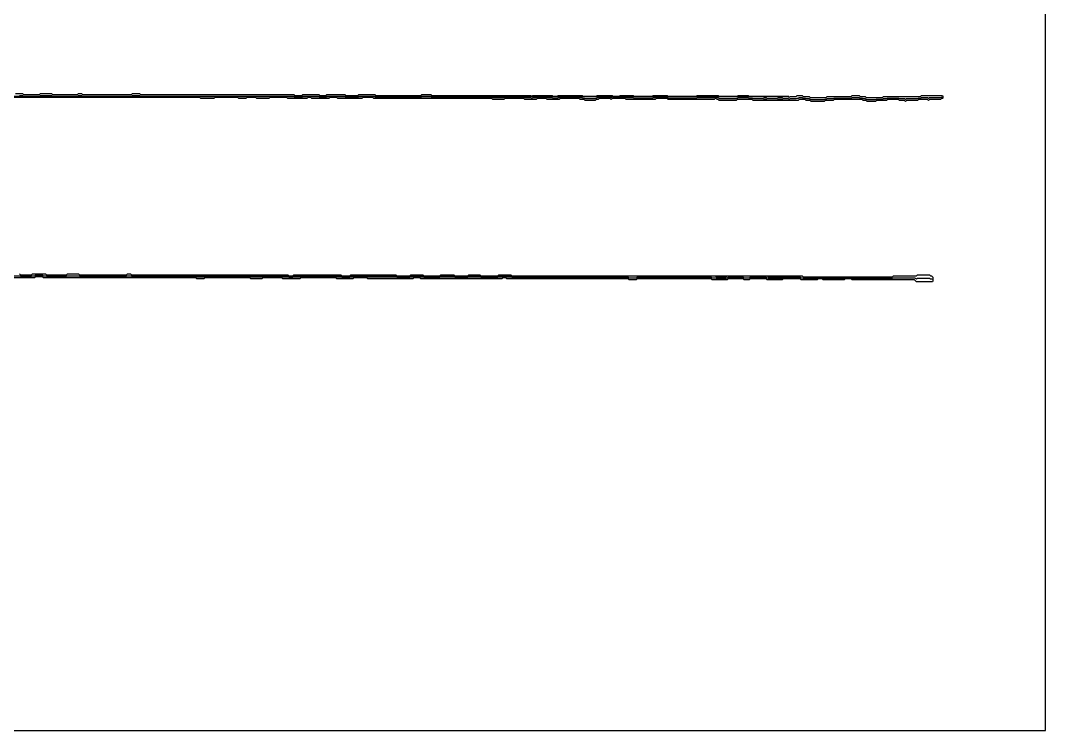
# Model space of a CAD drawing. Extents: x 0 to 57.2, y 0 to 39.6.
# Drawn here: x 28.58 to 57.16, y 0 to 19.8 of the extents above; entities that cross this region are included whole.
import ezdxf

# ---------------------------------------------------------------- set-up
doc = ezdxf.new("R2010")
doc.units = 13
for name, color, linetype in [('DESIGN_SCAN_PATH', 5, 'Continuous'), ('SEM_FRAME', 8, 'Continuous'), ('SEM_OBSERVED_CENTERLINES', 3, 'Continuous'), ('SEM_OBSERVED_CONTOURS', 2, 'Continuous')]:
    doc.layers.add(name, color=color, linetype=linetype)

msp = doc.modelspace()

# ---------------------------------------------------------------- linework, layer by layer
at = {"layer": 'DESIGN_SCAN_PATH'}
for points in [[(0, 17.69494), (50, 17.69494)], [(50, 12.67114), (0, 12.67114)]]:
    msp.add_lwpolyline(points, dxfattribs=at)
at = {"layer": 'SEM_FRAME'}
msp.add_lwpolyline([(0, 0), (57.15968, 0), (57.15968, 39.60429), (0, 39.60429)], close=True, dxfattribs=at)
at = {"layer": 'SEM_OBSERVED_CENTERLINES'}
for points in [[(28.55193, 17.708895), (28.57984, 17.708895), (28.60775, 17.708895), (28.63566, 17.708895), (28.66357, 17.69494), (28.69148, 17.69494), (28.71939, 17.69494), (28.7473, 17.69494), (28.77521, 17.69494), (28.80312, 17.69494), (28.83103, 17.69494), (28.85894, 17.69494), (28.88685, 17.69494), (28.91476, 17.69494), (28.94267, 17.69494), (28.97058, 17.69494), (28.99849, 17.69494), (29.0264, 17.69494), (29.05431, 17.69494), (29.08222, 17.69494), (29.11013, 17.69494), (29.13804, 17.708895), (29.16595, 17.708895), (29.19386, 17.708895), (29.22177, 17.708895), (29.24968, 17.708895), (29.27759, 17.708895), (29.3055, 17.708895), (29.33341, 17.708895), (29.36132, 17.708895), (29.38923, 17.708895), (29.41714, 17.708895), (29.44505, 17.708895), (29.47296, 17.69494), (29.50087, 17.69494), (29.52878, 17.69494), (29.55669, 17.69494), (29.5846, 17.69494), (29.61251, 17.69494), (29.64042, 17.69494), (29.66833, 17.69494), (29.69624, 17.69494), (29.72415, 17.69494), (29.75206, 17.69494), (29.77997, 17.69494), (29.80788, 17.69494), (29.83579, 17.69494), (29.8637, 17.69494), (29.89161, 17.69494), (29.91952, 17.69494), (29.94743, 17.69494), (29.97534, 17.69494), (30.00325, 17.69494), (30.03116, 17.69494), (30.05907, 17.69494), (30.08698, 17.69494), (30.11489, 17.69494), (30.1428, 17.69494), (30.17071, 17.69494), (30.19862, 17.708895), (30.22653, 17.708895), (30.25444, 17.708895), (30.28235, 17.708895), (30.31026, 17.69494), (30.33817, 17.69494), (30.36608, 17.69494), (30.39399, 17.69494), (30.4219, 17.69494), (30.44981, 17.69494), (30.47772, 17.69494), (30.50563, 17.69494), (30.53354, 17.69494), (30.56145, 17.69494), (30.58936, 17.69494), (30.61727, 17.69494), (30.64518, 17.69494), (30.67309, 17.69494), (30.701, 17.69494), (30.72891, 17.69494), (30.75682, 17.69494), (30.78473, 17.69494), (30.81264, 17.69494), (30.84055, 17.69494), (30.86846, 17.69494), (30.89637, 17.69494), (30.92428, 17.69494), (30.95219, 17.69494), (30.9801, 17.69494), (31.00801, 17.69494), (31.03592, 17.69494), (31.06383, 17.69494), (31.09174, 17.69494), (31.11965, 17.69494), (31.14756, 17.69494), (31.17547, 17.69494), (31.20338, 17.69494), (31.23129, 17.69494), (31.2592, 17.69494), (31.28711, 17.69494), (31.31502, 17.69494), (31.34293, 17.69494), (31.37084, 17.69494), (31.39875, 17.69494), (31.42666, 17.69494), (31.45457, 17.69494), (31.48248, 17.69494), (31.51039, 17.69494), (31.5383, 17.69494), (31.56621, 17.69494), (31.59412, 17.69494), (31.62203, 17.69494), (31.64994, 17.69494), (31.67785, 17.69494), (31.70576, 17.708895), (31.73367, 17.708895), (31.76158, 17.708895), (31.78949, 17.708895), (31.8174, 17.708895), (31.84531, 17.708895), (31.87322, 17.708895), (31.90113, 17.708895), (31.92904, 17.69494), (31.95695, 17.69494), (31.98486, 17.69494), (32.01277, 17.69494), (32.04068, 17.69494), (32.06859, 17.69494), (32.0965, 17.69494), (32.12441, 17.69494), (32.15232, 17.69494), (32.18023, 17.69494), (32.20814, 17.69494), (32.23605, 17.69494), (32.26396, 17.69494), (32.29187, 17.69494), (32.31978, 17.69494), (32.34769, 17.69494), (32.3756, 17.69494), (32.40351, 17.69494), (32.43142, 17.69494), (32.45933, 17.69494), (32.48724, 17.69494), (32.51515, 17.69494), (32.54306, 17.69494), (32.57097, 17.69494), (32.59888, 17.69494), (32.62679, 17.69494), (32.6547, 17.69494), (32.68261, 17.69494), (32.71052, 17.69494), (32.73843, 17.69494), (32.76634, 17.69494), (32.79425, 17.69494), (32.82216, 17.69494), (32.85007, 17.69494), (32.87798, 17.69494), (32.90589, 17.69494), (32.9338, 17.69494), (32.96171, 17.69494), (32.98962, 17.69494), (33.01753, 17.69494), (33.04544, 17.69494), (33.07335, 17.69494), (33.10126, 17.69494), (33.12917, 17.69494), (33.15708, 17.69494), (33.18499, 17.69494), (33.2129, 17.69494), (33.24081, 17.69494), (33.26872, 17.69494), (33.29663, 17.69494), (33.32454, 17.69494), (33.35245, 17.69494), (33.38036, 17.69494), (33.40827, 17.69494), (33.43618, 17.69494), (33.46409, 17.69494), (33.492, 17.69494), (33.51991, 17.69494), (33.54782, 17.69494), (33.57573, 17.69494), (33.60364, 17.680985), (33.63155, 17.680985), (33.65946, 17.680985), (33.68737, 17.680985), (33.71528, 17.680985), (33.74319, 17.680985), (33.7711, 17.680985), (33.79901, 17.680985), (33.82692, 17.680985), (33.85483, 17.680985), (33.88274, 17.680985), (33.91065, 17.680985), (33.93856, 17.680985), (33.96647, 17.680985), (33.99438, 17.69494), (34.02229, 17.69494), (34.0502, 17.69494), (34.07811, 17.69494), (34.10602, 17.69494), (34.13393, 17.69494), (34.16184, 17.69494), (34.18975, 17.69494), (34.21766, 17.69494), (34.24557, 17.69494), (34.27348, 17.69494), (34.30139, 17.69494), (34.3293, 17.69494), (34.35721, 17.69494), (34.38512, 17.69494), (34.41303, 17.69494), (34.44094, 17.69494), (34.46885, 17.69494), (34.49676, 17.69494), (34.52467, 17.69494), (34.55258, 17.69494), (34.58049, 17.69494), (34.6084, 17.69494), (34.63631, 17.69494), (34.66422, 17.680985), (34.69213, 17.680985), (34.72004, 17.680985), (34.74795, 17.680985), (34.77586, 17.680985), (34.80377, 17.680985), (34.83168, 17.680985), (34.85959, 17.680985), (34.8875, 17.69494), (34.91541, 17.69494), (34.94332, 17.69494), (34.97123, 17.69494), (34.99914, 17.69494), (35.02705, 17.69494), (35.05496, 17.69494), (35.08287, 17.69494), (35.11078, 17.69494), (35.13869, 17.69494), (35.1666, 17.680985), (35.19451, 17.680985), (35.22242, 17.680985), (35.25033, 17.680985), (35.27824, 17.680985), (35.30615, 17.680985), (35.33406, 17.680985), (35.36197, 17.680985), (35.38988, 17.680985), (35.41779, 17.680985), (35.4457, 17.680985), (35.47361, 17.680985), (35.50152, 17.680985), (35.52943, 17.69494), (35.55734, 17.69494), (35.58525, 17.69494), (35.61316, 17.69494), (35.64107, 17.69494), (35.66898, 17.69494), (35.69689, 17.69494), (35.7248, 17.69494), (35.75271, 17.69494), (35.78062, 17.69494), (35.80853, 17.69494), (35.83644, 17.69494), (35.86435, 17.69494), (35.89226, 17.69494), (35.92017, 17.69494), (35.94808, 17.69494), (35.97599, 17.69494), (36.0039, 17.69494), (36.03181, 17.680985), (36.05972, 17.680985), (36.08763, 17.680985), (36.11554, 17.680985), (36.14345, 17.680985), (36.17136, 17.680985), (36.19927, 17.680985), (36.22718, 17.66703), (36.25509, 17.66703), (36.283, 17.66703), (36.31091, 17.66703), (36.33882, 17.66703), (36.36673, 17.66703), (36.39464, 17.66703), (36.42255, 17.66703), (36.45046, 17.680985), (36.47837, 17.680985), (36.50628, 17.680985), (36.53419, 17.680985), (36.5621, 17.680985), (36.59001, 17.69494), (36.61792, 17.69494), (36.64583, 17.69494), (36.67374, 17.69494), (36.70165, 17.680985), (36.72956, 17.680985), (36.75747, 17.680985), (36.78538, 17.680985), (36.81329, 17.680985), (36.8412, 17.680985), (36.86911, 17.680985), (36.89702, 17.680985), (36.92493, 17.66703), (36.95284, 17.66703), (36.98075, 17.66703), (37.00866, 17.66703), (37.03657, 17.66703), (37.06448, 17.66703), (37.09239, 17.66703), (37.1203, 17.680985), (37.14821, 17.680985), (37.17612, 17.680985), (37.20403, 17.69494), (37.23194, 17.69494), (37.25985, 17.69494), (37.28776, 17.69494), (37.31567, 17.69494), (37.34358, 17.69494), (37.37149, 17.69494), (37.3994, 17.69494), (37.42731, 17.680985), (37.45522, 17.680985), (37.48313, 17.680985), (37.51104, 17.680985), (37.53895, 17.680985), (37.56686, 17.680985), (37.59477, 17.680985), (37.62268, 17.680985), (37.65059, 17.66703), (37.6785, 17.66703), (37.70641, 17.66703), (37.73432, 17.66703), (37.76223, 17.66703), (37.79014, 17.66703), (37.81805, 17.66703), (37.84596, 17.66703), (37.87387, 17.66703), (37.90178, 17.66703), (37.92969, 17.66703), (37.9576, 17.66703), (37.98551, 17.66703), (38.01342, 17.680985), (38.04133, 17.680985), (38.06924, 17.680985), (38.09715, 17.680985), (38.12506, 17.69494), (38.15297, 17.69494), (38.18088, 17.69494), (38.20879, 17.69494), (38.2367, 17.69494), (38.26461, 17.69494), (38.29252, 17.69494), (38.32043, 17.69494), (38.34834, 17.69494), (38.37625, 17.69494), (38.40416, 17.69494), (38.43207, 17.680985), (38.45998, 17.680985), (38.48789, 17.66703), (38.5158, 17.66703), (38.54371, 17.66703), (38.57162, 17.66703), (38.59953, 17.66703), (38.62744, 17.66703), (38.65535, 17.66703), (38.68326, 17.66703), (38.71117, 17.66703), (38.73908, 17.66703), (38.76699, 17.66703), (38.7949, 17.66703), (38.82281, 17.66703), (38.85072, 17.66703), (38.87863, 17.66703), (38.90654, 17.66703), (38.93445, 17.66703), (38.96236, 17.66703), (38.99027, 17.66703), (39.01818, 17.66703), (39.04609, 17.66703), (39.074, 17.66703), (39.10191, 17.66703), (39.12982, 17.66703), (39.15773, 17.66703), (39.18564, 17.66703), (39.21355, 17.66703), (39.24146, 17.66703), (39.26937, 17.66703), (39.29728, 17.66703), (39.32519, 17.66703), (39.3531, 17.66703), (39.38101, 17.66703), (39.40892, 17.66703), (39.43683, 17.66703), (39.46474, 17.66703), (39.49265, 17.66703), (39.52056, 17.66703), (39.54847, 17.66703), (39.57638, 17.66703), (39.60429, 17.66703), (39.6322, 17.66703), (39.66011, 17.66703), (39.68802, 17.66703), (39.71593, 17.66703), (39.74384, 17.66703), (39.77175, 17.680985), (39.79966, 17.680985), (39.82757, 17.680985), (39.85548, 17.680985), (39.88339, 17.680985), (39.9113, 17.680985), (39.93921, 17.680985), (39.96712, 17.680985), (39.99503, 17.680985), (40.02294, 17.680985), (40.05085, 17.66703), (40.07876, 17.66703), (40.10667, 17.66703), (40.13458, 17.66703), (40.16249, 17.66703), (40.1904, 17.66703), (40.21831, 17.66703), (40.24622, 17.66703), (40.27413, 17.66703), (40.30204, 17.66703), (40.32995, 17.66703), (40.35786, 17.66703), (40.38577, 17.66703), (40.41368, 17.66703), (40.44159, 17.66703), (40.4695, 17.66703), (40.49741, 17.66703), (40.52532, 17.66703), (40.55323, 17.66703), (40.58114, 17.66703), (40.60905, 17.66703), (40.63696, 17.66703), (40.66487, 17.66703), (40.69278, 17.66703), (40.72069, 17.66703), (40.7486, 17.66703), (40.77651, 17.66703), (40.80442, 17.66703), (40.83233, 17.66703), (40.86024, 17.66703), (40.88815, 17.66703), (40.91606, 17.66703), (40.94397, 17.66703), (40.97188, 17.66703), (40.99979, 17.66703), (41.0277, 17.66703), (41.05561, 17.66703), (41.08352, 17.66703), (41.11143, 17.66703), (41.13934, 17.66703), (41.16725, 17.66703), (41.19516, 17.66703), (41.22307, 17.66703), (41.25098, 17.66703), (41.27889, 17.66703), (41.3068, 17.66703), (41.33471, 17.66703), (41.36262, 17.66703), (41.39053, 17.66703), (41.41844, 17.66703), (41.44635, 17.66703), (41.47426, 17.66703), (41.50217, 17.66703), (41.53008, 17.66703), (41.55799, 17.66703), (41.5859, 17.66703), (41.61381, 17.66703), (41.64172, 17.66703), (41.66963, 17.66703), (41.69754, 17.66703), (41.72545, 17.66703), (41.75336, 17.653075), (41.78127, 17.653075), (41.80918, 17.653075), (41.83709, 17.653075), (41.865, 17.653075), (41.89291, 17.653075), (41.92082, 17.653075), (41.94873, 17.653075), (41.97664, 17.653075), (42.00455, 17.653075), (42.03246, 17.653075), (42.06037, 17.653075), (42.08828, 17.66703), (42.11619, 17.66703), (42.1441, 17.66703), (42.17201, 17.66703), (42.19992, 17.66703), (42.22783, 17.66703), (42.25574, 17.66703), (42.28365, 17.66703), (42.31156, 17.66703), (42.33947, 17.66703), (42.36738, 17.66703), (42.39529, 17.66703), (42.4232, 17.66703), (42.45111, 17.66703), (42.47902, 17.66703), (42.50693, 17.66703), (42.53484, 17.66703), (42.56275, 17.66703), (42.59066, 17.66703), (42.61857, 17.66703), (42.64648, 17.653075), (42.67439, 17.653075), (42.7023, 17.653075), (42.73021, 17.653075), (42.75812, 17.653075), (42.78603, 17.653075), (42.81394, 17.653075), (42.84185, 17.63912), (42.86976, 17.653075), (42.89767, 17.653075), (42.92558, 17.653075), (42.95349, 17.653075), (42.9814, 17.66703), (43.00931, 17.66703), (43.03722, 17.66703), (43.06513, 17.66703), (43.09304, 17.66703), (43.12095, 17.66703), (43.14886, 17.66703), (43.17677, 17.66703), (43.20468, 17.66703), (43.23259, 17.66703), (43.2605, 17.653075), (43.28841, 17.653075), (43.31632, 17.653075), (43.34423, 17.653075), (43.37214, 17.653075), (43.40005, 17.653075), (43.42796, 17.63912), (43.45587, 17.63912), (43.48378, 17.63912), (43.51169, 17.63912), (43.5396, 17.63912), (43.56751, 17.653075), (43.59542, 17.653075), (43.62333, 17.66703), (43.65124, 17.66703), (43.67915, 17.66703), (43.70706, 17.66703), (43.73497, 17.66703), (43.76288, 17.66703), (43.79079, 17.66703), (43.8187, 17.66703), (43.84661, 17.66703), (43.87452, 17.66703), (43.90243, 17.66703), (43.93034, 17.66703), (43.95825, 17.66703), (43.98616, 17.66703), (44.01407, 17.66703), (44.04198, 17.66703), (44.06989, 17.66703), (44.0978, 17.66703), (44.12571, 17.66703), (44.15362, 17.66703), (44.18153, 17.653075), (44.20944, 17.653075), (44.23735, 17.653075), (44.26526, 17.63912), (44.29317, 17.63912), (44.32108, 17.625165), (44.34899, 17.625165), (44.3769, 17.625165), (44.40481, 17.625165), (44.43272, 17.625165), (44.46063, 17.625165), (44.48854, 17.625165), (44.51645, 17.625165), (44.54436, 17.625165), (44.57227, 17.625165), (44.60018, 17.625165), (44.62809, 17.63912), (44.656, 17.653075), (44.68391, 17.653075), (44.71182, 17.66703), (44.73973, 17.66703), (44.76764, 17.66703), (44.79555, 17.66703), (44.82346, 17.66703), (44.85137, 17.66703), (44.87928, 17.66703), (44.90719, 17.66703), (44.9351, 17.66703), (44.96301, 17.66703), (44.99092, 17.66703), (45.01883, 17.66703), (45.04674, 17.653075), (45.07465, 17.66703), (45.10256, 17.653075), (45.13047, 17.653075), (45.15838, 17.653075), (45.18629, 17.653075), (45.2142, 17.653075), (45.24211, 17.653075), (45.27002, 17.653075), (45.29793, 17.66703), (45.32584, 17.66703), (45.35375, 17.66703), (45.38166, 17.66703), (45.40957, 17.66703), (45.43748, 17.66703), (45.46539, 17.653075), (45.4933, 17.653075), (45.52121, 17.653075), (45.54912, 17.653075), (45.57703, 17.653075), (45.60494, 17.653075), (45.63285, 17.653075), (45.66076, 17.653075), (45.68867, 17.63912), (45.71658, 17.63912), (45.74449, 17.63912), (45.7724, 17.63912), (45.80031, 17.63912), (45.82822, 17.63912), (45.85613, 17.63912), (45.88404, 17.63912), (45.91195, 17.63912), (45.93986, 17.63912), (45.96777, 17.63912), (45.99568, 17.63912), (46.02359, 17.63912), (46.0515, 17.63912), (46.07941, 17.63912), (46.10732, 17.63912), (46.13523, 17.63912), (46.16314, 17.63912), (46.19105, 17.63912), (46.21896, 17.653075), (46.24687, 17.653075), (46.27478, 17.653075), (46.30269, 17.66703), (46.3306, 17.66703), (46.35851, 17.66703), (46.38642, 17.66703), (46.41433, 17.66703), (46.44224, 17.66703), (46.47015, 17.66703), (46.49806, 17.66703), (46.52597, 17.66703), (46.55388, 17.66703), (46.58179, 17.66703), (46.6097, 17.66703), (46.63761, 17.63912), (46.66552, 17.63912), (46.69343, 17.63912), (46.72134, 17.63912), (46.74925, 17.63912), (46.77716, 17.63912), (46.80507, 17.63912), (46.83298, 17.63912), (46.86089, 17.63912), (46.8888, 17.63912), (46.91671, 17.63912), (46.94462, 17.63912), (46.97253, 17.63912), (47.00044, 17.63912), (47.02835, 17.63912), (47.05626, 17.63912), (47.08417, 17.63912), (47.11208, 17.63912), (47.13999, 17.63912), (47.1679, 17.63912), (47.19581, 17.63912), (47.22372, 17.63912), (47.25163, 17.63912), (47.27954, 17.63912), (47.30745, 17.63912), (47.33536, 17.63912), (47.36327, 17.63912), (47.39118, 17.63912), (47.41909, 17.63912), (47.447, 17.653075), (47.47491, 17.653075), (47.50282, 17.653075), (47.53073, 17.653075), (47.55864, 17.653075), (47.58655, 17.653075), (47.61446, 17.653075), (47.64237, 17.653075), (47.67028, 17.653075), (47.69819, 17.653075), (47.7261, 17.653075), (47.75401, 17.653075), (47.78192, 17.653075), (47.80983, 17.653075), (47.83774, 17.653075), (47.86565, 17.653075), (47.89356, 17.653075), (47.92147, 17.653075), (47.94938, 17.66703), (47.97729, 17.66703), (48.0052, 17.653075), (48.03311, 17.653075), (48.06102, 17.625165), (48.08893, 17.625165), (48.11684, 17.625165), (48.14475, 17.625165), (48.17266, 17.625165), (48.20057, 17.625165), (48.22848, 17.625165), (48.25639, 17.625165), (48.2843, 17.625165), (48.31221, 17.625165), (48.34012, 17.625165), (48.36803, 17.625165), (48.39594, 17.625165), (48.42385, 17.625165), (48.45176, 17.625165), (48.47967, 17.625165), (48.50758, 17.625165), (48.53549, 17.625165), (48.5634, 17.63912), (48.59131, 17.653075), (48.61922, 17.653075), (48.64713, 17.653075), (48.67504, 17.653075), (48.70295, 17.653075), (48.73086, 17.653075), (48.75877, 17.653075), (48.78668, 17.653075), (48.81459, 17.653075), (48.8425, 17.653075), (48.87041, 17.653075), (48.89832, 17.63912), (48.92623, 17.63912), (48.95414, 17.63912), (48.98205, 17.63912), (49.00996, 17.625165), (49.03787, 17.625165), (49.06578, 17.625165), (49.09369, 17.625165), (49.1216, 17.625165), (49.14951, 17.625165), (49.17742, 17.625165), (49.20533, 17.625165), (49.23324, 17.625165), (49.26115, 17.625165), (49.28906, 17.625165), (49.31697, 17.61121), (49.34488, 17.61121), (49.37279, 17.61121), (49.4007, 17.625165), (49.42861, 17.625165), (49.45652, 17.625165), (49.48443, 17.625165), (49.51234, 17.625165), (49.54025, 17.625165), (49.56816, 17.625165), (49.59607, 17.625165), (49.62398, 17.625165), (49.65189, 17.625165), (49.6798, 17.625165), (49.70771, 17.61121), (49.73562, 17.61121), (49.76353, 17.61121), (49.79144, 17.61121), (49.81935, 17.61121), (49.84726, 17.625165), (49.87517, 17.625165), (49.90308, 17.625165), (49.93099, 17.625165), (49.9589, 17.625165), (49.98681, 17.625165), (50.01472, 17.61121), (50.04263, 17.625165), (50.07054, 17.625165), (50.09845, 17.625165), (50.12636, 17.625165), (50.15427, 17.625165), (50.18218, 17.625165), (50.21009, 17.625165), (50.238, 17.63912), (50.26591, 17.63912), (50.29382, 17.653075), (50.32173, 17.653075), (50.34964, 17.653075), (50.37755, 17.653075), (50.40546, 17.63912), (50.43337, 17.63912), (50.46128, 17.63912), (50.48919, 17.625165), (50.5171, 17.625165), (50.54501, 17.625165), (50.57292, 17.625165), (50.60083, 17.61121), (50.62874, 17.597255), (50.65665, 17.597255), (50.68456, 17.597255), (50.71247, 17.597255), (50.74038, 17.597255), (50.76829, 17.597255), (50.7962, 17.597255), (50.82411, 17.597255), (50.85202, 17.597255), (50.87993, 17.597255), (50.90784, 17.597255), (50.93575, 17.597255), (50.96366, 17.597255), (50.99157, 17.597255), (51.01948, 17.61121), (51.04739, 17.61121), (51.0753, 17.625165), (51.10321, 17.625165), (51.13112, 17.625165), (51.15903, 17.625165), (51.18694, 17.625165), (51.21485, 17.625165), (51.24276, 17.625165), (51.27067, 17.63912), (51.29858, 17.63912), (51.32649, 17.63912), (51.3544, 17.63912), (51.38231, 17.63912), (51.41022, 17.63912), (51.43813, 17.63912), (51.46604, 17.63912), (51.49395, 17.63912), (51.52186, 17.63912), (51.54977, 17.63912), (51.57768, 17.63912), (51.60559, 17.63912), (51.6335, 17.63912), (51.66141, 17.63912), (51.68932, 17.63912), (51.71723, 17.63912), (51.74514, 17.63912), (51.77305, 17.653075), (51.80096, 17.653075), (51.82887, 17.653075), (51.85678, 17.653075), (51.88469, 17.653075), (51.9126, 17.653075), (51.94051, 17.653075), (51.96842, 17.653075), (51.99633, 17.63912), (52.02424, 17.63912), (52.05215, 17.63912), (52.08006, 17.625165), (52.10797, 17.625165), (52.13588, 17.625165), (52.16379, 17.61121), (52.1917, 17.597255), (52.21961, 17.597255), (52.24752, 17.597255), (52.27543, 17.597255), (52.30334, 17.597255), (52.33125, 17.597255), (52.35916, 17.597255), (52.38707, 17.597255), (52.41498, 17.597255), (52.44289, 17.61121), (52.4708, 17.61121), (52.49871, 17.61121), (52.52662, 17.61121), (52.55453, 17.61121), (52.58244, 17.61121), (52.61035, 17.61121), (52.63826, 17.625165), (52.66617, 17.625165), (52.69408, 17.625165), (52.72199, 17.625165), (52.7499, 17.63912), (52.77781, 17.63912), (52.80572, 17.63912), (52.83363, 17.63912), (52.86154, 17.63912), (52.88945, 17.63912), (52.91736, 17.63912), (52.94527, 17.63912), (52.97318, 17.63912), (53.00109, 17.63912), (53.029, 17.63912), (53.05691, 17.63912), (53.08482, 17.625165), (53.11273, 17.625165), (53.14064, 17.625165), (53.16855, 17.625165), (53.19646, 17.625165), (53.22437, 17.625165), (53.25228, 17.61121), (53.28019, 17.625165), (53.3081, 17.625165), (53.33601, 17.625165), (53.36392, 17.625165), (53.39183, 17.625165), (53.41974, 17.625165), (53.44765, 17.625165), (53.47556, 17.625165), (53.50347, 17.625165), (53.53138, 17.625165), (53.55929, 17.625165), (53.5872, 17.625165), (53.61511, 17.63912), (53.64302, 17.63912), (53.67093, 17.63912), (53.69884, 17.653075), (53.72675, 17.653075), (53.75466, 17.653075), (53.78257, 17.653075), (53.81048, 17.653075), (53.83839, 17.653075), (53.8663, 17.653075), (53.89421, 17.63912), (53.92212, 17.653075), (53.95003, 17.653075), (53.97794, 17.653075), (54.00585, 17.653075), (54.03376, 17.653075), (54.06167, 17.653075), (54.08958, 17.653075), (54.11749, 17.653075), (54.1454, 17.653075), (54.17331, 17.653075), (54.20122, 17.653075), (54.22913, 17.653075), (54.25704, 17.66703), (54.28495, 17.66703)], [(28.55193, 12.685095), (28.57984, 12.67114), (28.60775, 12.67114), (28.63566, 12.67114), (28.66357, 12.67114), (28.69148, 12.67114), (28.71939, 12.67114), (28.7473, 12.67114), (28.77521, 12.67114), (28.80312, 12.67114), (28.83103, 12.67114), (28.85894, 12.67114), (28.88685, 12.67114), (28.91476, 12.685095), (28.94267, 12.685095), (28.97058, 12.685095), (28.99849, 12.69905), (29.0264, 12.69905), (29.05431, 12.69905), (29.08222, 12.69905), (29.11013, 12.69905), (29.13804, 12.69905), (29.16595, 12.69905), (29.19386, 12.69905), (29.22177, 12.685095), (29.24968, 12.685095), (29.27759, 12.685095), (29.3055, 12.67114), (29.33341, 12.67114), (29.36132, 12.67114), (29.38923, 12.67114), (29.41714, 12.67114), (29.44505, 12.67114), (29.47296, 12.67114), (29.50087, 12.67114), (29.52878, 12.67114), (29.55669, 12.67114), (29.5846, 12.67114), (29.61251, 12.67114), (29.64042, 12.67114), (29.66833, 12.67114), (29.69624, 12.67114), (29.72415, 12.67114), (29.75206, 12.67114), (29.77997, 12.67114), (29.80788, 12.67114), (29.83579, 12.67114), (29.8637, 12.67114), (29.89161, 12.685095), (29.91952, 12.685095), (29.94743, 12.685095), (29.97534, 12.685095), (30.00325, 12.685095), (30.03116, 12.685095), (30.05907, 12.685095), (30.08698, 12.685095), (30.11489, 12.685095), (30.1428, 12.685095), (30.17071, 12.685095), (30.19862, 12.685095), (30.22653, 12.67114), (30.25444, 12.67114), (30.28235, 12.67114), (30.31026, 12.67114), (30.33817, 12.67114), (30.36608, 12.67114), (30.39399, 12.67114), (30.4219, 12.67114), (30.44981, 12.67114), (30.47772, 12.67114), (30.50563, 12.67114), (30.53354, 12.67114), (30.56145, 12.67114), (30.58936, 12.67114), (30.61727, 12.67114), (30.64518, 12.67114), (30.67309, 12.67114), (30.701, 12.67114), (30.72891, 12.67114), (30.75682, 12.67114), (30.78473, 12.67114), (30.81264, 12.67114), (30.84055, 12.67114), (30.86846, 12.67114), (30.89637, 12.67114), (30.92428, 12.67114), (30.95219, 12.67114), (30.9801, 12.67114), (31.00801, 12.67114), (31.03592, 12.67114), (31.06383, 12.67114), (31.09174, 12.67114), (31.11965, 12.67114), (31.14756, 12.67114), (31.17547, 12.67114), (31.20338, 12.67114), (31.23129, 12.67114), (31.2592, 12.67114), (31.28711, 12.67114), (31.31502, 12.67114), (31.34293, 12.67114), (31.37084, 12.67114), (31.39875, 12.67114), (31.42666, 12.67114), (31.45457, 12.67114), (31.48248, 12.67114), (31.51039, 12.67114), (31.5383, 12.67114), (31.56621, 12.685095), (31.59412, 12.685095), (31.62203, 12.685095), (31.64994, 12.685095), (31.67785, 12.67114), (31.70576, 12.67114), (31.73367, 12.67114), (31.76158, 12.67114), (31.78949, 12.67114), (31.8174, 12.67114), (31.84531, 12.67114), (31.87322, 12.67114), (31.90113, 12.67114), (31.92904, 12.67114), (31.95695, 12.67114), (31.98486, 12.67114), (32.01277, 12.67114), (32.04068, 12.67114), (32.06859, 12.67114), (32.0965, 12.67114), (32.12441, 12.67114), (32.15232, 12.67114), (32.18023, 12.67114), (32.20814, 12.67114), (32.23605, 12.67114), (32.26396, 12.67114), (32.29187, 12.67114), (32.31978, 12.67114), (32.34769, 12.67114), (32.3756, 12.67114), (32.40351, 12.67114), (32.43142, 12.67114), (32.45933, 12.67114), (32.48724, 12.67114), (32.51515, 12.67114), (32.54306, 12.67114), (32.57097, 12.67114), (32.59888, 12.67114), (32.62679, 12.67114), (32.6547, 12.67114), (32.68261, 12.67114), (32.71052, 12.67114), (32.73843, 12.67114), (32.76634, 12.67114), (32.79425, 12.67114), (32.82216, 12.67114), (32.85007, 12.67114), (32.87798, 12.67114), (32.90589, 12.67114), (32.9338, 12.67114), (32.96171, 12.67114), (32.98962, 12.67114), (33.01753, 12.67114), (33.04544, 12.67114), (33.07335, 12.67114), (33.10126, 12.67114), (33.12917, 12.67114), (33.15708, 12.67114), (33.18499, 12.67114), (33.2129, 12.67114), (33.24081, 12.67114), (33.26872, 12.67114), (33.29663, 12.67114), (33.32454, 12.67114), (33.35245, 12.67114), (33.38036, 12.67114), (33.40827, 12.67114), (33.43618, 12.67114), (33.46409, 12.67114), (33.492, 12.657185), (33.51991, 12.657185), (33.54782, 12.657185), (33.57573, 12.657185), (33.60364, 12.657185), (33.63155, 12.657185), (33.65946, 12.657185), (33.68737, 12.657185), (33.71528, 12.67114), (33.74319, 12.67114), (33.7711, 12.67114), (33.79901, 12.67114), (33.82692, 12.67114), (33.85483, 12.67114), (33.88274, 12.67114), (33.91065, 12.67114), (33.93856, 12.67114), (33.96647, 12.67114), (33.99438, 12.67114), (34.02229, 12.67114), (34.0502, 12.67114), (34.07811, 12.67114), (34.10602, 12.67114), (34.13393, 12.67114), (34.16184, 12.67114), (34.18975, 12.67114), (34.21766, 12.67114), (34.24557, 12.67114), (34.27348, 12.67114), (34.30139, 12.67114), (34.3293, 12.67114), (34.35721, 12.67114), (34.38512, 12.67114), (34.41303, 12.67114), (34.44094, 12.67114), (34.46885, 12.67114), (34.49676, 12.67114), (34.52467, 12.67114), (34.55258, 12.67114), (34.58049, 12.67114), (34.6084, 12.67114), (34.63631, 12.67114), (34.66422, 12.67114), (34.69213, 12.67114), (34.72004, 12.67114), (34.74795, 12.67114), (34.77586, 12.67114), (34.80377, 12.67114), (34.83168, 12.67114), (34.85959, 12.67114), (34.8875, 12.67114), (34.91541, 12.67114), (34.94332, 12.67114), (34.97123, 12.67114), (34.99914, 12.657185), (35.02705, 12.657185), (35.05496, 12.657185), (35.08287, 12.657185), (35.11078, 12.657185), (35.13869, 12.657185), (35.1666, 12.657185), (35.19451, 12.657185), (35.22242, 12.657185), (35.25033, 12.657185), (35.27824, 12.657185), (35.30615, 12.657185), (35.33406, 12.67114), (35.36197, 12.67114), (35.38988, 12.67114), (35.41779, 12.67114), (35.4457, 12.67114), (35.47361, 12.67114), (35.50152, 12.67114), (35.52943, 12.67114), (35.55734, 12.67114), (35.58525, 12.67114), (35.61316, 12.67114), (35.64107, 12.67114), (35.66898, 12.67114), (35.69689, 12.67114), (35.7248, 12.67114), (35.75271, 12.67114), (35.78062, 12.67114), (35.80853, 12.67114), (35.83644, 12.67114), (35.86435, 12.67114), (35.89226, 12.657185), (35.92017, 12.657185), (35.94808, 12.657185), (35.97599, 12.657185), (36.0039, 12.657185), (36.03181, 12.657185), (36.05972, 12.64323), (36.08763, 12.64323), (36.11554, 12.64323), (36.14345, 12.64323), (36.17136, 12.64323), (36.19927, 12.657185), (36.22718, 12.657185), (36.25509, 12.657185), (36.283, 12.657185), (36.31091, 12.657185), (36.33882, 12.657185), (36.36673, 12.657185), (36.39464, 12.67114), (36.42255, 12.67114), (36.45046, 12.67114), (36.47837, 12.67114), (36.50628, 12.67114), (36.53419, 12.67114), (36.5621, 12.67114), (36.59001, 12.67114), (36.61792, 12.67114), (36.64583, 12.67114), (36.67374, 12.67114), (36.70165, 12.67114), (36.72956, 12.67114), (36.75747, 12.67114), (36.78538, 12.67114), (36.81329, 12.67114), (36.8412, 12.67114), (36.86911, 12.67114), (36.89702, 12.67114), (36.92493, 12.67114), (36.95284, 12.67114), (36.98075, 12.67114), (37.00866, 12.67114), (37.03657, 12.67114), (37.06448, 12.67114), (37.09239, 12.67114), (37.1203, 12.67114), (37.14821, 12.67114), (37.17612, 12.67114), (37.20403, 12.67114), (37.23194, 12.67114), (37.25985, 12.67114), (37.28776, 12.67114), (37.31567, 12.67114), (37.34358, 12.67114), (37.37149, 12.67114), (37.3994, 12.657185), (37.42731, 12.657185), (37.45522, 12.657185), (37.48313, 12.657185), (37.51104, 12.657185), (37.53895, 12.64323), (37.56686, 12.64323), (37.59477, 12.64323), (37.62268, 12.64323), (37.65059, 12.64323), (37.6785, 12.64323), (37.70641, 12.64323), (37.73432, 12.64323), (37.76223, 12.64323), (37.79014, 12.657185), (37.81805, 12.657185), (37.84596, 12.657185), (37.87387, 12.67114), (37.90178, 12.67114), (37.92969, 12.67114), (37.9576, 12.67114), (37.98551, 12.67114), (38.01342, 12.67114), (38.04133, 12.67114), (38.06924, 12.67114), (38.09715, 12.67114), (38.12506, 12.67114), (38.15297, 12.67114), (38.18088, 12.67114), (38.20879, 12.67114), (38.2367, 12.67114), (38.26461, 12.657185), (38.29252, 12.657185), (38.32043, 12.657185), (38.34834, 12.657185), (38.37625, 12.657185), (38.40416, 12.657185), (38.43207, 12.657185), (38.45998, 12.657185), (38.48789, 12.657185), (38.5158, 12.657185), (38.54371, 12.657185), (38.57162, 12.657185), (38.59953, 12.657185), (38.62744, 12.657185), (38.65535, 12.657185), (38.68326, 12.657185), (38.71117, 12.657185), (38.73908, 12.657185), (38.76699, 12.657185), (38.7949, 12.657185), (38.82281, 12.657185), (38.85072, 12.657185), (38.87863, 12.657185), (38.90654, 12.657185), (38.93445, 12.657185), (38.96236, 12.657185), (38.99027, 12.657185), (39.01818, 12.657185), (39.04609, 12.657185), (39.074, 12.64323), (39.10191, 12.64323), (39.12982, 12.64323), (39.15773, 12.64323), (39.18564, 12.64323), (39.21355, 12.64323), (39.24146, 12.64323), (39.26937, 12.64323), (39.29728, 12.64323), (39.32519, 12.64323), (39.3531, 12.64323), (39.38101, 12.64323), (39.40892, 12.64323), (39.43683, 12.64323), (39.46474, 12.657185), (39.49265, 12.657185), (39.52056, 12.657185), (39.54847, 12.67114), (39.57638, 12.67114), (39.60429, 12.67114), (39.6322, 12.67114), (39.66011, 12.67114), (39.68802, 12.67114), (39.71593, 12.67114), (39.74384, 12.657185), (39.77175, 12.657185), (39.79966, 12.657185), (39.82757, 12.64323), (39.85548, 12.64323), (39.88339, 12.64323), (39.9113, 12.64323), (39.93921, 12.64323), (39.96712, 12.64323), (39.99503, 12.64323), (40.02294, 12.64323), (40.05085, 12.64323), (40.07876, 12.64323), (40.10667, 12.64323), (40.13458, 12.64323), (40.16249, 12.64323), (40.1904, 12.64323), (40.21831, 12.64323), (40.24622, 12.64323), (40.27413, 12.64323), (40.30204, 12.657185), (40.32995, 12.657185), (40.35786, 12.657185), (40.38577, 12.657185), (40.41368, 12.657185), (40.44159, 12.657185), (40.4695, 12.657185), (40.49741, 12.657185), (40.52532, 12.657185), (40.55323, 12.657185), (40.58114, 12.657185), (40.60905, 12.657185), (40.63696, 12.657185), (40.66487, 12.657185), (40.69278, 12.64323), (40.72069, 12.64323), (40.7486, 12.64323), (40.77651, 12.64323), (40.80442, 12.64323), (40.83233, 12.64323), (40.86024, 12.64323), (40.88815, 12.64323), (40.91606, 12.64323), (40.94397, 12.64323), (40.97188, 12.64323), (40.99979, 12.64323), (41.0277, 12.64323), (41.05561, 12.64323), (41.08352, 12.657185), (41.11143, 12.657185), (41.13934, 12.657185), (41.16725, 12.657185), (41.19516, 12.657185), (41.22307, 12.657185), (41.25098, 12.657185), (41.27889, 12.657185), (41.3068, 12.657185), (41.33471, 12.657185), (41.36262, 12.657185), (41.39053, 12.657185), (41.41844, 12.64323), (41.44635, 12.64323), (41.47426, 12.64323), (41.50217, 12.64323), (41.53008, 12.64323), (41.55799, 12.64323), (41.5859, 12.64323), (41.61381, 12.64323), (41.64172, 12.64323), (41.66963, 12.64323), (41.69754, 12.64323), (41.72545, 12.64323), (41.75336, 12.64323), (41.78127, 12.64323), (41.80918, 12.64323), (41.83709, 12.64323), (41.865, 12.64323), (41.89291, 12.64323), (41.92082, 12.657185), (41.94873, 12.657185), (41.97664, 12.657185), (42.00455, 12.657185), (42.03246, 12.67114), (42.06037, 12.67114), (42.08828, 12.67114), (42.11619, 12.67114), (42.1441, 12.657185), (42.17201, 12.657185), (42.19992, 12.657185), (42.22783, 12.657185), (42.25574, 12.657185), (42.28365, 12.64323), (42.31156, 12.64323), (42.33947, 12.64323), (42.36738, 12.64323), (42.39529, 12.64323), (42.4232, 12.64323), (42.45111, 12.64323), (42.47902, 12.64323), (42.50693, 12.64323), (42.53484, 12.64323), (42.56275, 12.64323), (42.59066, 12.64323), (42.61857, 12.64323), (42.64648, 12.64323), (42.67439, 12.64323), (42.7023, 12.64323), (42.73021, 12.64323), (42.75812, 12.64323), (42.78603, 12.64323), (42.81394, 12.64323), (42.84185, 12.64323), (42.86976, 12.64323), (42.89767, 12.64323), (42.92558, 12.64323), (42.95349, 12.64323), (42.9814, 12.64323), (43.00931, 12.64323), (43.03722, 12.64323), (43.06513, 12.64323), (43.09304, 12.64323), (43.12095, 12.64323), (43.14886, 12.64323), (43.17677, 12.64323), (43.20468, 12.64323), (43.23259, 12.64323), (43.2605, 12.64323), (43.28841, 12.64323), (43.31632, 12.64323), (43.34423, 12.64323), (43.37214, 12.64323), (43.40005, 12.64323), (43.42796, 12.64323), (43.45587, 12.64323), (43.48378, 12.64323), (43.51169, 12.64323), (43.5396, 12.64323), (43.56751, 12.64323), (43.59542, 12.64323), (43.62333, 12.64323), (43.65124, 12.64323), (43.67915, 12.64323), (43.70706, 12.64323), (43.73497, 12.64323), (43.76288, 12.64323), (43.79079, 12.64323), (43.8187, 12.64323), (43.84661, 12.64323), (43.87452, 12.64323), (43.90243, 12.64323), (43.93034, 12.64323), (43.95825, 12.64323), (43.98616, 12.64323), (44.01407, 12.64323), (44.04198, 12.64323), (44.06989, 12.64323), (44.0978, 12.64323), (44.12571, 12.64323), (44.15362, 12.64323), (44.18153, 12.64323), (44.20944, 12.64323), (44.23735, 12.64323), (44.26526, 12.64323), (44.29317, 12.64323), (44.32108, 12.64323), (44.34899, 12.64323), (44.3769, 12.64323), (44.40481, 12.64323), (44.43272, 12.64323), (44.46063, 12.64323), (44.48854, 12.64323), (44.51645, 12.64323), (44.54436, 12.64323), (44.57227, 12.64323), (44.60018, 12.64323), (44.62809, 12.64323), (44.656, 12.64323), (44.68391, 12.64323), (44.71182, 12.64323), (44.73973, 12.64323), (44.76764, 12.64323), (44.79555, 12.64323), (44.82346, 12.64323), (44.85137, 12.64323), (44.87928, 12.64323), (44.90719, 12.64323), (44.9351, 12.64323), (44.96301, 12.64323), (44.99092, 12.64323), (45.01883, 12.64323), (45.04674, 12.64323), (45.07465, 12.64323), (45.10256, 12.64323), (45.13047, 12.64323), (45.15838, 12.64323), (45.18629, 12.64323), (45.2142, 12.64323), (45.24211, 12.64323), (45.27002, 12.64323), (45.29793, 12.64323), (45.32584, 12.64323), (45.35375, 12.64323), (45.38166, 12.64323), (45.40957, 12.64323), (45.43748, 12.64323), (45.46539, 12.64323), (45.4933, 12.64323), (45.52121, 12.64323), (45.54912, 12.629275), (45.57703, 12.629275), (45.60494, 12.629275), (45.63285, 12.629275), (45.66076, 12.629275), (45.68867, 12.629275), (45.71658, 12.629275), (45.74449, 12.629275), (45.7724, 12.64323), (45.80031, 12.64323), (45.82822, 12.64323), (45.85613, 12.64323), (45.88404, 12.64323), (45.91195, 12.64323), (45.93986, 12.64323), (45.96777, 12.64323), (45.99568, 12.64323), (46.02359, 12.64323), (46.0515, 12.64323), (46.07941, 12.64323), (46.10732, 12.64323), (46.13523, 12.64323), (46.16314, 12.64323), (46.19105, 12.64323), (46.21896, 12.64323), (46.24687, 12.64323), (46.27478, 12.64323), (46.30269, 12.64323), (46.3306, 12.64323), (46.35851, 12.64323), (46.38642, 12.64323), (46.41433, 12.64323), (46.44224, 12.64323), (46.47015, 12.64323), (46.49806, 12.64323), (46.52597, 12.64323), (46.55388, 12.64323), (46.58179, 12.64323), (46.6097, 12.64323), (46.63761, 12.64323), (46.66552, 12.64323), (46.69343, 12.64323), (46.72134, 12.64323), (46.74925, 12.64323), (46.77716, 12.64323), (46.80507, 12.64323), (46.83298, 12.64323), (46.86089, 12.64323), (46.8888, 12.64323), (46.91671, 12.64323), (46.94462, 12.64323), (46.97253, 12.64323), (47.00044, 12.64323), (47.02835, 12.64323), (47.05626, 12.64323), (47.08417, 12.64323), (47.11208, 12.64323), (47.13999, 12.64323), (47.1679, 12.64323), (47.19581, 12.64323), (47.22372, 12.64323), (47.25163, 12.64323), (47.27954, 12.64323), (47.30745, 12.64323), (47.33536, 12.64323), (47.36327, 12.64323), (47.39118, 12.64323), (47.41909, 12.64323), (47.447, 12.64323), (47.47491, 12.64323), (47.50282, 12.64323), (47.53073, 12.64323), (47.55864, 12.64323), (47.58655, 12.64323), (47.61446, 12.64323), (47.64237, 12.64323), (47.67028, 12.64323), (47.69819, 12.64323), (47.7261, 12.64323), (47.75401, 12.64323), (47.78192, 12.64323), (47.80983, 12.64323), (47.83774, 12.64323), (47.86565, 12.629275), (47.89356, 12.629275), (47.92147, 12.629275), (47.94938, 12.629275), (47.97729, 12.61532), (48.0052, 12.61532), (48.03311, 12.61532), (48.06102, 12.61532), (48.08893, 12.61532), (48.11684, 12.61532), (48.14475, 12.61532), (48.17266, 12.61532), (48.20057, 12.61532), (48.22848, 12.61532), (48.25639, 12.61532), (48.2843, 12.629275), (48.31221, 12.64323), (48.34012, 12.64323), (48.36803, 12.64323), (48.39594, 12.64323), (48.42385, 12.64323), (48.45176, 12.64323), (48.47967, 12.64323), (48.50758, 12.64323), (48.53549, 12.64323), (48.5634, 12.64323), (48.59131, 12.64323), (48.61922, 12.64323), (48.64713, 12.64323), (48.67504, 12.64323), (48.70295, 12.64323), (48.73086, 12.64323), (48.75877, 12.629275), (48.78668, 12.629275), (48.81459, 12.629275), (48.8425, 12.629275), (48.87041, 12.629275), (48.89832, 12.629275), (48.92623, 12.64323), (48.95414, 12.64323), (48.98205, 12.64323), (49.00996, 12.64323), (49.03787, 12.64323), (49.06578, 12.64323), (49.09369, 12.64323), (49.1216, 12.64323), (49.14951, 12.64323), (49.17742, 12.64323), (49.20533, 12.64323), (49.23324, 12.64323), (49.26115, 12.64323), (49.28906, 12.64323), (49.31697, 12.64323), (49.34488, 12.64323), (49.37279, 12.64323), (49.4007, 12.629275), (49.42861, 12.61532), (49.45652, 12.61532), (49.48443, 12.61532), (49.51234, 12.61532), (49.54025, 12.61532), (49.56816, 12.61532), (49.59607, 12.61532), (49.62398, 12.61532), (49.65189, 12.61532), (49.6798, 12.61532), (49.70771, 12.61532), (49.73562, 12.61532), (49.76353, 12.61532), (49.79144, 12.61532), (49.81935, 12.61532), (49.84726, 12.629275), (49.87517, 12.629275), (49.90308, 12.64323), (49.93099, 12.64323), (49.9589, 12.64323), (49.98681, 12.64323), (50.01472, 12.64323), (50.04263, 12.64323), (50.07054, 12.64323), (50.09845, 12.64323), (50.12636, 12.64323), (50.15427, 12.64323), (50.18218, 12.64323), (50.21009, 12.64323), (50.238, 12.64323), (50.26591, 12.64323), (50.29382, 12.64323), (50.32173, 12.64323), (50.34964, 12.629275), (50.37755, 12.629275), (50.40546, 12.61532), (50.43337, 12.61532), (50.46128, 12.61532), (50.48919, 12.61532), (50.5171, 12.61532), (50.54501, 12.61532), (50.57292, 12.61532), (50.60083, 12.61532), (50.62874, 12.61532), (50.65665, 12.61532), (50.68456, 12.61532), (50.71247, 12.61532), (50.74038, 12.61532), (50.76829, 12.61532), (50.7962, 12.61532), (50.82411, 12.629275), (50.85202, 12.629275), (50.87993, 12.629275), (50.90784, 12.629275), (50.93575, 12.629275), (50.96366, 12.61532), (50.99157, 12.61532), (51.01948, 12.61532), (51.04739, 12.61532), (51.0753, 12.61532), (51.10321, 12.61532), (51.13112, 12.61532), (51.15903, 12.61532), (51.18694, 12.61532), (51.21485, 12.61532), (51.24276, 12.61532), (51.27067, 12.61532), (51.29858, 12.61532), (51.32649, 12.61532), (51.3544, 12.61532), (51.38231, 12.61532), (51.41022, 12.61532), (51.43813, 12.61532), (51.46604, 12.61532), (51.49395, 12.61532), (51.52186, 12.61532), (51.54977, 12.61532), (51.57768, 12.629275), (51.60559, 12.629275), (51.6335, 12.629275), (51.66141, 12.629275), (51.68932, 12.629275), (51.71723, 12.629275), (51.74514, 12.629275), (51.77305, 12.61532), (51.80096, 12.61532), (51.82887, 12.61532), (51.85678, 12.61532), (51.88469, 12.61532), (51.9126, 12.61532), (51.94051, 12.61532), (51.96842, 12.61532), (51.99633, 12.61532), (52.02424, 12.61532), (52.05215, 12.61532), (52.08006, 12.61532), (52.10797, 12.61532), (52.13588, 12.61532), (52.16379, 12.61532), (52.1917, 12.61532), (52.21961, 12.61532), (52.24752, 12.61532), (52.27543, 12.61532), (52.30334, 12.61532), (52.33125, 12.61532), (52.35916, 12.61532), (52.38707, 12.61532), (52.41498, 12.61532), (52.44289, 12.61532), (52.4708, 12.61532), (52.49871, 12.61532), (52.52662, 12.61532), (52.55453, 12.61532), (52.58244, 12.61532), (52.61035, 12.61532), (52.63826, 12.61532), (52.66617, 12.61532), (52.69408, 12.61532), (52.72199, 12.61532), (52.7499, 12.61532), (52.77781, 12.61532), (52.80572, 12.61532), (52.83363, 12.61532), (52.86154, 12.61532), (52.88945, 12.61532), (52.91736, 12.629275), (52.94527, 12.629275), (52.97318, 12.629275), (53.00109, 12.629275), (53.029, 12.629275), (53.05691, 12.629275), (53.08482, 12.629275), (53.11273, 12.629275), (53.14064, 12.629275), (53.16855, 12.629275), (53.19646, 12.629275), (53.22437, 12.629275), (53.25228, 12.629275), (53.28019, 12.629275), (53.3081, 12.629275), (53.33601, 12.629275), (53.36392, 12.629275), (53.39183, 12.629275), (53.41974, 12.629275), (53.44765, 12.629275), (53.47556, 12.629275), (53.50347, 12.629275), (53.53138, 12.61532), (53.55929, 12.601365), (53.5872, 12.61532), (53.61511, 12.61532), (53.64302, 12.61532), (53.67093, 12.61532), (53.69884, 12.61532), (53.72675, 12.61532), (53.75466, 12.61532), (53.78257, 12.61532), (53.81048, 12.61532), (53.83839, 12.61532), (53.8663, 12.61532), (53.89421, 12.61532), (53.92212, 12.61532), (53.95003, 12.601365), (53.97794, 12.601365), (54.00585, 12.58741)]]:
    msp.add_lwpolyline(points, dxfattribs=at)
at = {"layer": 'SEM_OBSERVED_CONTOURS'}
for points in [[(28.44029, 17.764715), (28.63566, 17.764715), (28.66357, 17.736805), (29.11013, 17.736805), (29.13804, 17.764715), (29.44505, 17.764715), (29.47296, 17.736805), (30.17071, 17.736805), (30.19862, 17.764715), (30.28235, 17.764715), (30.31026, 17.736805), (31.67785, 17.736805), (31.70576, 17.764715), (31.90113, 17.764715), (31.92904, 17.736805), (36.19927, 17.736805), (36.22718, 17.708895), (36.42255, 17.708895), (36.45046, 17.736805), (36.89702, 17.736805), (36.92493, 17.708895), (37.09239, 17.708895), (37.1203, 17.736805), (37.62268, 17.736805), (37.65059, 17.708895), (37.98551, 17.708895), (38.01342, 17.736805), (38.45998, 17.736805), (38.48789, 17.708895), (39.74384, 17.708895), (39.77175, 17.736805), (40.02294, 17.736805), (40.05085, 17.708895), (42.81394, 17.708895), (42.84185, 17.680985), (42.86976, 17.708895), (43.40005, 17.708895), (43.42796, 17.680985), (43.5396, 17.680985), (43.56751, 17.708895), (44.23735, 17.708895), (44.26526, 17.680985), (44.62809, 17.680985), (44.656, 17.708895), (45.07465, 17.708895), (45.10256, 17.680985), (45.27002, 17.680985), (45.29793, 17.708895), (45.66076, 17.708895), (45.68867, 17.680985), (46.19105, 17.680985), (46.21896, 17.708895), (46.6097, 17.708895), (46.63761, 17.680985), (47.41909, 17.680985), (47.447, 17.708895), (48.03311, 17.708895), (48.06102, 17.680985), (48.5634, 17.680985), (48.59131, 17.708895), (48.87041, 17.708895), (48.89832, 17.680985), (49.28906, 17.680985), (49.31697, 17.653075), (49.37279, 17.653075), (49.4007, 17.680985), (49.6798, 17.680985), (49.70771, 17.653075), (49.81935, 17.653075), (49.84726, 17.680985), (49.98681, 17.680985), (50.01472, 17.653075), (50.04263, 17.680985), (50.21009, 17.680985), (50.238, 17.708895), (50.37755, 17.708895), (50.40546, 17.680985), (50.57292, 17.680985), (50.60083, 17.653075), (51.04739, 17.653075), (51.0753, 17.680985), (51.74514, 17.680985), (51.77305, 17.708895), (51.96842, 17.708895), (51.99633, 17.680985), (52.13588, 17.680985), (52.16379, 17.653075), (52.61035, 17.653075), (52.63826, 17.680985), (53.67093, 17.680985), (53.69884, 17.708895), (54.28495, 17.708895), (54.298905, 17.69494), (54.298905, 17.63912), (54.28495, 17.625165), (54.25704, 17.625165), (54.22913, 17.597255), (53.92212, 17.597255), (53.89421, 17.569345), (53.8663, 17.597255), (53.61511, 17.597255), (53.5872, 17.569345), (53.28019, 17.569345), (53.25228, 17.541435), (53.22437, 17.569345), (53.08482, 17.569345), (53.05691, 17.597255), (52.7499, 17.597255), (52.72199, 17.569345), (52.44289, 17.569345), (52.41498, 17.541435), (52.1917, 17.541435), (52.16379, 17.569345), (52.08006, 17.569345), (52.05215, 17.597255), (51.27067, 17.597255), (51.24276, 17.569345), (51.01948, 17.569345), (50.99157, 17.541435), (50.62874, 17.541435), (50.60083, 17.569345), (50.48919, 17.569345), (50.46128, 17.597255), (50.29382, 17.597255), (50.26591, 17.569345), (49.00996, 17.569345), (48.98205, 17.597255), (48.5634, 17.597255), (48.53549, 17.569345), (48.06102, 17.569345), (48.03311, 17.597255), (48.0052, 17.597255), (47.97729, 17.625165), (47.94938, 17.625165), (47.92147, 17.597255), (46.63761, 17.597255), (46.6097, 17.625165), (46.30269, 17.625165), (46.27478, 17.597255), (45.46539, 17.597255), (45.43748, 17.625165), (45.07465, 17.625165), (45.04674, 17.597255), (45.01883, 17.625165), (44.71182, 17.625165), (44.68391, 17.597255), (44.62809, 17.597255), (44.60018, 17.569345), (44.32108, 17.569345), (44.29317, 17.597255), (44.18153, 17.597255), (44.15362, 17.625165), (43.62333, 17.625165), (43.59542, 17.597255), (43.2605, 17.597255), (43.23259, 17.625165), (42.9814, 17.625165), (42.95349, 17.597255), (42.64648, 17.597255), (42.61857, 17.625165), (42.08828, 17.625165), (42.06037, 17.597255), (41.75336, 17.597255), (41.72545, 17.625165), (38.43207, 17.625165), (38.40416, 17.653075), (38.12506, 17.653075), (38.09715, 17.625165), (37.42731, 17.625165), (37.3994, 17.653075), (37.20403, 17.653075), (37.17612, 17.625165), (36.70165, 17.625165), (36.67374, 17.653075), (36.59001, 17.653075), (36.5621, 17.625165), (36.03181, 17.625165), (36.0039, 17.653075), (35.52943, 17.653075), (35.50152, 17.625165), (35.1666, 17.625165), (35.13869, 17.653075), (34.8875, 17.653075), (34.85959, 17.625165), (34.66422, 17.625165), (34.63631, 17.653075), (33.99438, 17.653075), (33.96647, 17.625165), (33.60364, 17.625165), (33.57573, 17.653075), (27.77045, 17.653075)], [(28.55193, 12.740915), (28.57984, 12.713005), (28.88685, 12.713005), (28.91476, 12.740915), (29.27759, 12.740915), (29.3055, 12.713005), (29.8637, 12.713005), (29.89161, 12.740915), (30.19862, 12.740915), (30.22653, 12.713005), (31.5383, 12.713005), (31.56621, 12.740915), (31.64994, 12.740915), (31.67785, 12.713005), (36.03181, 12.713005), (36.05972, 12.685095), (36.17136, 12.685095), (36.19927, 12.713005), (37.51104, 12.713005), (37.53895, 12.685095), (37.76223, 12.685095), (37.79014, 12.713005), (39.04609, 12.713005), (39.074, 12.685095), (39.43683, 12.685095), (39.46474, 12.713005), (39.79966, 12.713005), (39.82757, 12.685095), (40.27413, 12.685095), (40.30204, 12.713005), (40.66487, 12.713005), (40.69278, 12.685095), (41.05561, 12.685095), (41.08352, 12.713005), (41.39053, 12.713005), (41.41844, 12.685095), (41.89291, 12.685095), (41.92082, 12.713005), (42.25574, 12.713005), (42.28365, 12.685095), (47.94938, 12.685095), (47.97729, 12.657185), (48.25639, 12.657185), (48.2843, 12.685095), (49.4007, 12.685095), (49.42861, 12.657185), (49.87517, 12.657185), (49.90308, 12.685095), (50.37755, 12.685095), (50.40546, 12.657185), (52.88945, 12.657185), (52.91736, 12.685095), (53.55929, 12.685095), (53.5872, 12.713005), (53.92212, 12.713005), (53.95003, 12.685095), (53.97794, 12.685095), (54.019805, 12.64323), (54.019805, 12.53159), (54.00585, 12.517635), (53.55929, 12.517635), (53.50347, 12.573455), (51.77305, 12.573455), (51.74514, 12.601365), (51.57768, 12.601365), (51.54977, 12.573455), (50.96366, 12.573455), (50.93575, 12.601365), (50.82411, 12.601365), (50.7962, 12.573455), (50.34964, 12.573455), (50.32173, 12.601365), (49.84726, 12.601365), (49.81935, 12.573455), (49.4007, 12.573455), (49.37279, 12.601365), (48.92623, 12.601365), (48.89832, 12.573455), (48.75877, 12.573455), (48.73086, 12.601365), (48.31221, 12.601365), (48.2843, 12.573455), (47.86565, 12.573455), (47.83774, 12.601365), (45.7724, 12.601365), (45.74449, 12.573455), (45.54912, 12.573455), (45.52121, 12.601365), (42.1441, 12.601365), (42.11619, 12.629275), (42.03246, 12.629275), (42.00455, 12.601365), (39.74384, 12.601365), (39.71593, 12.629275), (39.54847, 12.629275), (39.52056, 12.601365), (38.26461, 12.601365), (38.2367, 12.629275), (37.87387, 12.629275), (37.84596, 12.601365), (37.3994, 12.601365), (37.37149, 12.629275), (36.39464, 12.629275), (36.36673, 12.601365), (35.89226, 12.601365), (35.86435, 12.629275), (35.33406, 12.629275), (35.30615, 12.601365), (34.99914, 12.601365), (34.97123, 12.629275), (33.71528, 12.629275), (33.68737, 12.601365), (33.492, 12.601365), (33.46409, 12.629275), (29.22177, 12.629275), (29.19386, 12.657185), (28.99849, 12.657185), (28.97058, 12.629275), (27.65881, 12.629275)]]:
    msp.add_lwpolyline(points, dxfattribs=at)

doc.saveas('drawing.dxf')
